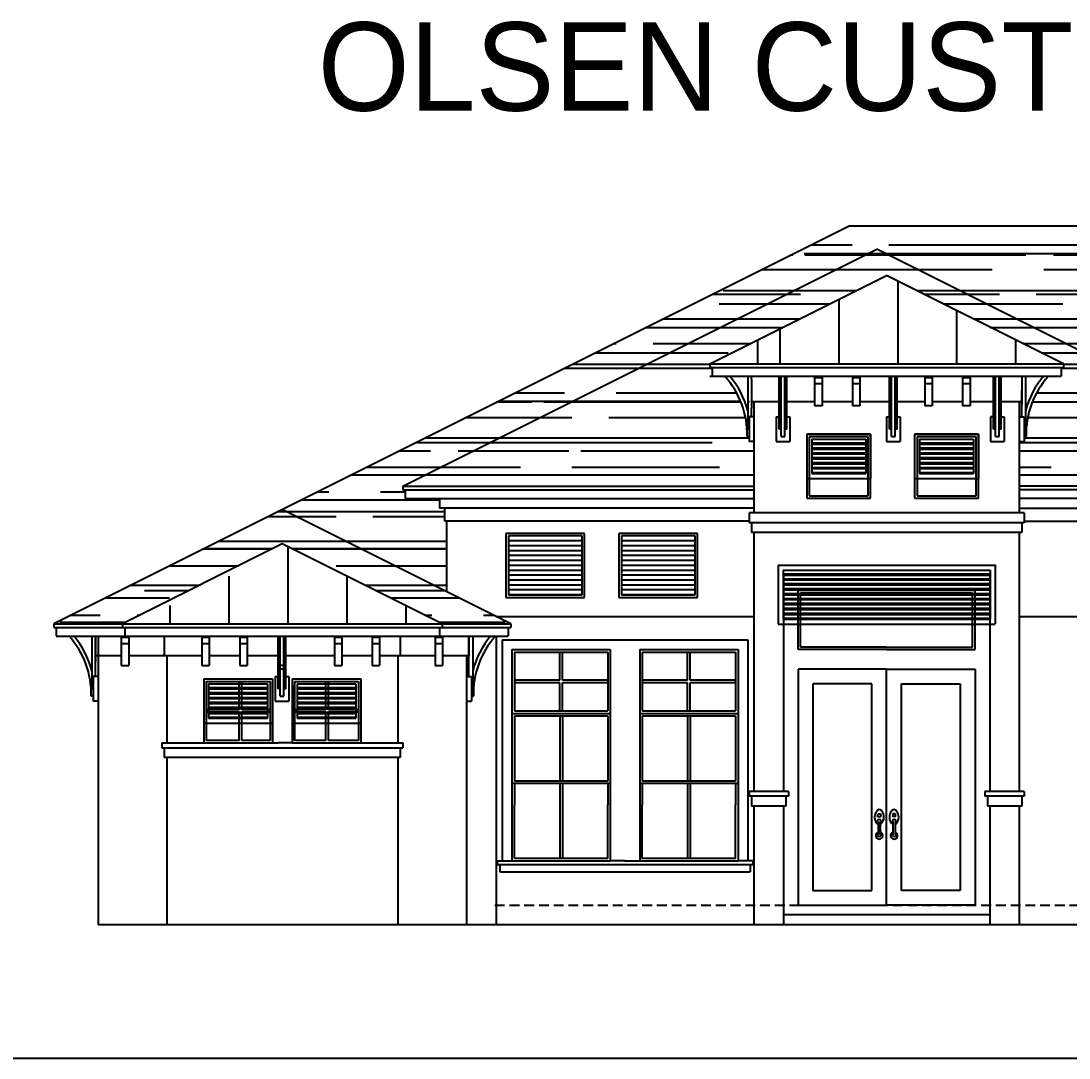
# Model space of a CAD drawing. Header units: inches. Extents: x -25328 to 8149, y -5530 to 4336.
# Drawn here: x -10844.7 to -10418, y -20.5 to 401.6 of the extents above; entities that cross this region are included whole.
import ezdxf

# ---------------------------------------------------------------- set-up
doc = ezdxf.new("R2010")
doc.units = ezdxf.units.IN
doc.header["$LTSCALE"] = 16
doc.header["$MEASUREMENT"] = 0
doc.linetypes.add('ALPINE_SOLID', pattern=[0])
doc.linetypes.add('HIDDEN', pattern=[0.375, 0.25, -0.125])
for name, color, linetype in [('CONC.', 3, 'CONTINUOUS'), ('DIM', 5, 'CONTINUOUS'), ('DIMS', 5, 'CONTINUOUS'), ('HATCH', 8, 'CONTINUOUS'), ('Layer_Notes', 7, 'ALPINE_SOLID'), ('ROOF', 1, 'CONTINUOUS'), ('TEXT', 11, 'CONTINUOUS'), ('TEXT ROOM', 3, 'CONTINUOUS'), ('WALLS EXT', 6, 'CONTINUOUS'), ('WINDOWS', 1, 'CONTINUOUS')]:
    doc.layers.add(name, color=color, linetype=linetype)
doc.styles.add('BROCURE TITLE', font='MTCORSVA.TTF', dxfattribs={"height": 4})

msp = doc.modelspace()

# ---------------------------------------------------------------- hatches: boundary and pattern name
at = {"layer": 'HATCH'}
h = msp.add_hatch(dxfattribs=at)
h.set_pattern_fill('AR-RROOF', color=8, scale=15, style=0)
h.set_pattern_definition([(0, (-6232.89, -878.122), (33, 15), [225, -30, 75, -15]), (0, (-6212.94, -870.622), (-15, 19.95), [45, -4.95, 90, -11.25]), (0, (-6225.391, -865.372), (78, 10.05), [120, -21, 60, -15])])
h.paths.add_polyline_path([(-10738.28423153, 202.78486914), (-10828.53423153, 157.65986914), (-10828.53423153, 156.28486914), (-10803.31285402, 156.28486914), (-10738.28423153, 188.79918038), (-10673.25560905, 156.28486914), (-10669.78423153, 156.28486914), (-10648.03423153, 156.26013269), (-10648.03423153, 157.65986914)])
h.paths.add_polyline_path([(-10672.28423153, 203.25700509), (-10674.28423153, 203.25700509), (-10674.28423153, 207.25700509), (-10688.28423153, 207.25700509), (-10688.28423153, 210.75700509), (-10689.28423153, 210.75700509), (-10689.28423153, 212.25700509), (-10496.28423153, 308.75700509), (-10303.28423153, 212.25700509), (-10303.28423153, 210.75700509), (-10304.28423153, 210.75700509), (-10304.28423153, 207.25700509), (-10318.28423153, 207.25700509), (-10318.28423153, 203.25700509), (-10320.28423153, 203.25700509), (-10320.28423153, 198.02144844), (-10321.28423153, 198.02144844), (-10321.28423153, 169.28486914), (-10178.28423153, 240.78486914), (-10333.28423153, 318.28486914), (-10507.28423153, 318.28486914), (-10738.28423153, 202.78486914), (-10671.28423153, 169.28486914), (-10671.28423153, 198.02144844), (-10672.28423153, 198.02144844)])
h.paths.add_polyline_path([(-10558.10647578, 257.00700509), (-10563.28423153, 257.00700509), (-10563.28423153, 260.50700509), (-10564.28423153, 260.50700509), (-10564.28423153, 262.00700509), (-10492.28423153, 298.00700509), (-10420.28423153, 262.00700509), (-10420.28423153, 260.50700509), (-10421.28423153, 260.50700509), (-10421.28423153, 257.00700509), (-10426.46198729, 257.00700509, 0.1928199289), (-10435.4952017, 232.50700509), (-10436.28423153, 232.50700509), (-10436.28423153, 230.50700509), (-10438.28423153, 230.50700509), (-10438.28423153, 212.25700509), (-10303.28423153, 212.25700509), (-10496.28423153, 308.75700509), (-10689.28423153, 212.25700509), (-10546.28423153, 212.25700509), (-10546.28423153, 230.50700509), (-10548.28423153, 230.50700509), (-10548.28423153, 232.50700509), (-10549.07326137, 232.50700509, 0.1928199289)], flags=17)
h.paths.add_polyline_path([(-10145.28423153, 245.28486914), (-10157.28423153, 251.28486914), (-10347.28423153, 156.28486914), (-10323.28423153, 156.28486914)])
h.paths.add_polyline_path([(-10145.28423153, 211.97635934), (-10057.84552303, 168.25700509), (-10057.84552303, 166.75700509), (-10058.84552303, 166.75700509), (-10058.84552303, 163.25700509), (-10064.02327879, 163.25700509, 0.0608947721), (-10068.92288641, 156.28486914), (-9967.28423153, 156.28486914), (-10145.28423153, 245.28486914), (-10323.28423153, 156.28486914), (-10221.65188045, 156.28486914, 0.0609127368), (-10226.55582682, 163.25700509), (-10231.72294003, 163.25700509), (-10231.72294003, 166.75700509), (-10232.72294003, 166.75700509), (-10232.72294003, 168.25700509)])

# ---------------------------------------------------------------- linework, layer by layer
at = {"layer": 'CONC.'}
for p, q in [((-10450.28423153, 37.75700509), (-10534.28423153, 37.75700509)), ((-10299.9276697, 33.75700509), (-10813.28423153, 33.75700509)), ((-9985.28423153, 33.75700509), (-10794.28423153, 33.75700509))]:
    msp.add_line(p, q, dxfattribs=at)
at = {"layer": 'DIM'}
for p, q in [((-10564.28423153, 262.00700509), (-10564.28423153, 260.50700509)), ((-10689.28423153, 212.25700509), (-10689.28423153, 210.75700509))]:
    msp.add_line(p, q, dxfattribs=at)
at = {"layer": 'DIMS'}
for p, q in [((-10548.05651208, 246.55883128), (-10548.78423153, 246.55883128)), ((-10538.84673153, 246.55883128), (-10547.28423153, 246.55883128)), ((-10535.98550078, 246.55883128), (-10545.05651208, 246.55883128)), ((-10521.59037875, 246.55883128), (-10532.86050078, 246.55883128)), ((-10506.19528132, 246.55883128), (-10518.59037875, 246.55883128)), ((-10491.12887219, 246.55883128), (-10503.19528132, 246.55883128)), ((-10476.73375016, 246.55883128), (-10488.00387219, 246.55883128)), ((-10461.33865273, 246.55883128), (-10473.73375016, 246.55883128)), ((-10448.84673153, 246.55883128), (-10458.33865273, 246.55883128)), ((-10437.28423153, 246.55883128), (-10445.72173153, 246.55883128)), ((-10803.80322241, 143.27144844), (-10814.28423153, 143.27144844)), ((-10786.31285402, 143.27144844), (-10800.80322241, 143.27144844)), ((-10770.99396042, 143.27144844), (-10786.50198143, 143.27144844)), ((-10755.598863, 143.27144844), (-10767.99396042, 143.27144844)), ((-10739.91952178, 143.27144844), (-10752.598863, 143.27144844)), ((-10717.08025426, 143.27144844), (-10736.79452178, 143.27144844)), ((-10701.68515683, 143.27144844), (-10714.08025426, 143.27144844)), ((-10690.25560905, 143.27144844), (-10698.68515683, 143.27144844)), ((-10685.50923667, 143.27144844), (-10690.25560905, 143.27144844)), ((-10676.10627433, 143.27144844), (-10685.50923667, 143.27144844)), ((-10662.28423153, 143.27144844), (-10673.10627433, 143.27144844))]:
    msp.add_line(p, q, dxfattribs=at)
at = {"layer": 'HATCH'}
for p, q in [((-10523.78423153, 232.39409473), (-10523.78423153, 208.39409473)), ((-10499.78423153, 208.39409473), (-10499.78423153, 232.39409473)), ((-10479.89628767, 232.39409473), (-10479.89628767, 208.39409473)), ((-10455.89628767, 208.39409473), (-10455.89628767, 232.39409473)), ((-10523.78423153, 208.39409473), (-10499.78423153, 208.39409473)), ((-10479.89628767, 208.39409473), (-10455.89628767, 208.39409473))]:
    msp.add_line(p, q, dxfattribs=at)
at = {"layer": 'HATCH', "color": 8, "linetype": 'HIDDEN'}
msp.add_line((-10651.78423153, 41.75700509), (-10329.28423153, 41.75700509), dxfattribs=at)
at = {"layer": 'Layer_Notes', "color": 8}
for p, q in [((-10487.78423153, 295.75700509), (-10487.78423153, 262.00700509)), ((-10511.78423153, 288.25700509), (-10511.78423153, 262.00700509)), ((-10463.78423153, 283.75700509), (-10463.78423153, 262.00700509)), ((-10535.78423153, 276.25700509), (-10535.78423153, 262.00700509)), ((-10544.78423153, 271.75700509), (-10544.78423153, 262.00700509)), ((-10439.78423153, 271.75700509), (-10439.78423153, 262.00700509)), ((-10736.00560905, 187.65986914), (-10736.00560905, 156.28486914)), ((-10760.00560905, 175.65986914), (-10760.00560905, 156.28486914)), ((-10712.00560905, 175.65986914), (-10712.00560905, 156.28486914)), ((-10784.00560905, 163.65986914), (-10784.00560905, 156.28486914)), ((-10688.00560905, 163.65986914), (-10688.00560905, 156.28486914)), ((-10828.53423153, 157.65986914), (-10828.53423153, 156.28486914)), ((-10648.03423153, 157.65986914), (-10648.03423153, 156.28486914))]:
    msp.add_line(p, q, dxfattribs=at)
at = {"layer": 'ROOF', "color": 6}
for p, q in [((-10507.28423153, 318.28486914), (-10831.28423153, 156.28486914)), ((-10507.28423153, 318.28486914), (-10333.28423153, 318.28486914)), ((-10689.28423153, 212.25700509), (-10496.28423153, 308.75700509)), ((-10303.28423153, 212.25700509), (-10496.28423153, 308.75700509)), ((-10564.28423153, 262.00700509), (-10492.28423153, 298.00700509)), ((-10420.28423153, 262.00700509), (-10492.28423153, 298.00700509)), ((-10564.28423153, 262.00700509), (-10420.28423153, 262.00700509)), ((-10563.28423153, 260.50700509), (-10563.28423153, 257.00700509)), ((-10421.28423153, 260.50700509), (-10421.28423153, 257.00700509)), ((-10564.28423153, 257.00700509), (-10421.28423153, 257.00700509)), ((-10546.28423153, 246.55883128), (-10546.28423153, 201.39409473)), ((-10438.28423153, 246.55883128), (-10438.28423153, 201.39409473)), ((-10689.28423153, 212.25700509), (-10546.28423153, 212.25700509)), ((-10688.28423153, 210.75700509), (-10688.28423153, 207.25700509)), ((-10303.28423153, 212.25700509), (-10438.28423153, 212.25700509)), ((-10688.28423153, 207.25700509), (-10546.28423153, 207.25700509)), ((-10304.28423153, 207.25700509), (-10438.28423153, 207.25700509)), ((-10645.28423153, 156.28486914), (-10738.28423153, 202.78486914)), ((-10671.28423153, 169.28486914), (-10671.28423153, 198.02144844)), ((-10546.28423153, 193.39409473), (-10546.28423153, 178.75700509)), ((-10438.28423153, 193.39409473), (-10438.28423153, 88.02907565)), ((-10738.28423153, 188.79918038), (-10803.31285402, 156.28486914)), ((-10673.25560905, 156.28486914), (-10738.28423153, 188.79918038)), ((-10546.28423153, 178.75700509), (-10546.28423153, 88.02907565)), ((-10534.28423153, 176.18870716), (-10534.28423153, 88.02907565)), ((-10534.28423153, 176.18870716), (-10450.28423153, 176.18870716)), ((-10450.28423153, 176.18870716), (-10450.28423153, 88.02907565)), ((-10651.28423153, 159.28486914), (-10546.28423153, 159.28486914)), ((-10438.28423153, 159.28486914), (-10341.28423153, 159.28486914)), ((-10831.28423153, 156.28486914), (-10669.78423153, 156.28486914)), ((-10831.28423153, 156.25700509), (-10645.28423153, 156.25700509)), ((-10830.28423153, 154.78486914), (-10830.28423153, 151.28486914)), ((-10802.31285402, 154.78486914), (-10802.31285402, 151.28486914)), ((-10674.25560905, 154.78486914), (-10674.25560905, 151.28486914)), ((-10646.28423153, 154.78486914), (-10646.28423153, 151.28486914)), ((-10830.28423153, 151.25700509), (-10646.28423153, 151.25700509)), ((-10813.28423153, 151.25700509), (-10813.28423153, 33.75700509)), ((-10786.31285402, 151.28486914), (-10786.31285402, 143.27144844)), ((-10690.25560905, 151.28486914), (-10690.25560905, 143.27144844)), ((-10662.28423153, 151.28486914), (-10662.28423153, 143.27144844)), ((-10651.28423153, 151.25700509), (-10651.28423153, 33.75700509)), ((-10648.78423153, 149.75700509), (-10548.78423153, 149.75700509)), ((-10648.78423153, 149.75700509), (-10648.78423153, 59.75700509)), ((-10548.78423153, 149.75700509), (-10548.78423153, 59.75700509)), ((-10644.78423153, 145.75700509), (-10604.78423153, 145.75700509)), ((-10644.78423153, 145.75700509), (-10644.78423153, 119.75700509)), ((-10604.78423153, 145.75700509), (-10604.78423153, 119.75700509)), ((-10592.78423153, 145.75700509), (-10552.78423153, 145.75700509)), ((-10592.78423153, 145.75700509), (-10592.78423153, 119.75700509)), ((-10552.78423153, 145.75700509), (-10552.78423153, 119.75700509)), ((-10785.31285402, 143.27144844), (-10785.31285402, 107.78486914)), ((-10691.25560905, 143.27144844), (-10691.25560905, 107.78486914)), ((-10663.28423153, 143.27144844), (-10663.28423153, 33.75700509)), ((-10770.28423153, 133.78486914), (-10742.28423153, 133.78486914)), ((-10770.28423153, 133.78486914), (-10770.28423153, 107.78486914)), ((-10742.28423153, 133.78486914), (-10742.28423153, 107.78486914)), ((-10734.28423153, 133.78486914), (-10706.28423153, 133.78486914)), ((-10734.28423153, 133.78486914), (-10734.28423153, 107.78486914)), ((-10706.28423153, 133.78486914), (-10706.28423153, 107.78486914)), ((-10644.78423153, 119.75700509), (-10604.78423153, 119.75700509)), ((-10644.78423153, 119.75700509), (-10604.78423153, 119.75700509)), ((-10644.78423153, 119.75700509), (-10604.78423153, 119.75700509)), ((-10644.78423153, 119.75700509), (-10644.78423153, 82.50700509)), ((-10604.78423153, 119.75700509), (-10604.78423153, 82.50700509)), ((-10592.78423153, 119.75700509), (-10552.78423153, 119.75700509)), ((-10592.78423153, 119.75700509), (-10552.78423153, 119.75700509)), ((-10592.78423153, 119.75700509), (-10552.78423153, 119.75700509)), ((-10592.78423153, 119.75700509), (-10592.78423153, 82.50700509)), ((-10552.78423153, 119.75700509), (-10552.78423153, 82.50700509)), ((-10785.31285402, 113.75700509), (-10785.31285402, 107.78486914)), ((-10691.25560905, 113.75700509), (-10691.25560905, 107.78486914)), ((-10787.31285402, 107.78486914), (-10769.00560905, 107.78486914)), ((-10787.31285402, 107.78486914), (-10787.31285402, 105.78486914)), ((-10770.28423153, 107.78486914), (-10742.28423153, 107.78486914)), ((-10769.00560905, 107.78486914), (-10740.00560905, 107.78486914)), ((-10734.28423153, 107.78486914), (-10740.00560905, 107.78486914)), ((-10734.28423153, 107.78486914), (-10706.28423153, 107.78486914)), ((-10734.28423153, 107.78486914), (-10689.25560905, 107.78486914)), ((-10689.25560905, 107.78486914), (-10689.25560905, 105.78486914)), ((-10787.31285402, 105.78486914), (-10689.25560905, 105.78486914)), ((-10786.31285402, 105.78486914), (-10786.31285402, 101.78486914)), ((-10690.25560905, 105.78486914), (-10690.25560905, 101.78486914)), ((-10690.25560905, 101.78486914), (-10786.31285402, 101.78486914)), ((-10785.31285402, 101.78486914), (-10785.31285402, 33.75700509)), ((-10691.25560905, 101.78486914), (-10691.25560905, 33.75700509)), ((-10644.78423153, 82.50700509), (-10644.78423153, 59.75700509)), ((-10604.78423153, 82.50700509), (-10604.78423153, 60.75700509)), ((-10592.78423153, 82.50700509), (-10592.78423153, 59.75700509)), ((-10552.78423153, 82.50700509), (-10552.78423153, 60.75700509)), ((-10546.28423153, 82.02907565), (-10546.28423153, 33.75700509)), ((-10534.28423153, 82.02907565), (-10534.28423153, 33.75700509)), ((-10450.28423153, 82.02907565), (-10450.28423153, 33.75700509)), ((-10438.28423153, 82.02907565), (-10438.28423153, 33.75700509)), ((-10650.78423153, 59.75700509), (-10650.78423153, 58.25700509)), ((-10650.78423153, 59.75700509), (-10648.78423153, 59.75700509)), ((-10650.78423153, 59.75700509), (-10650.78423153, 58.25700509)), ((-10648.78423153, 59.75700509), (-10605.78423153, 59.75700509)), ((-10605.78423153, 59.75700509), (-10604.78423153, 59.75700509)), ((-10604.78423153, 60.75700509), (-10604.78423153, 59.75700509)), ((-10598.78423153, 59.75700509), (-10604.78423153, 59.75700509)), ((-10598.78423153, 59.75700509), (-10553.78423153, 59.75700509)), ((-10553.78423153, 59.75700509), (-10552.78423153, 59.75700509)), ((-10552.78423153, 60.75700509), (-10552.78423153, 59.75700509)), ((-10546.78423153, 59.75700509), (-10552.78423153, 59.75700509)), ((-10546.78423153, 59.75700509), (-10546.78423153, 58.25700509)), ((-10546.78423153, 59.75700509), (-10546.78423153, 58.25700509)), ((-10650.78423153, 58.25700509), (-10598.78423153, 58.25700509)), ((-10649.78423153, 58.25700509), (-10649.78423153, 55.25700509)), ((-10649.78423153, 58.25700509), (-10649.78423153, 55.25700509)), ((-10598.78423153, 58.25700509), (-10546.78423153, 58.25700509)), ((-10547.78423153, 58.25700509), (-10547.78423153, 55.25700509)), ((-10547.78423153, 58.25700509), (-10547.78423153, 55.25700509)), ((-10649.78423153, 55.25700509), (-10599.78423153, 55.25700509)), ((-10599.78423153, 55.25700509), (-10547.78423153, 55.25700509))]:
    msp.add_line(p, q, dxfattribs=at)
at = {"layer": 'TEXT', "color": 6}
msp.add_line((-11345.7076606, -20.50380518), (-9544.72491662, -20.50366356), dxfattribs=at)
at = {"layer": 'WALLS EXT', "color": 8}
for p, q in [((-10564.28423153, 262.00700509), (-10564.28423153, 260.50700509)), ((-10564.28423153, 260.50700509), (-10420.28423153, 260.50700509)), ((-10420.28423153, 262.00700509), (-10420.28423153, 260.50700509)), ((-10689.28423153, 212.25700509), (-10689.28423153, 210.75700509)), ((-10689.28423153, 210.75700509), (-10546.28423153, 210.75700509)), ((-10303.28423153, 210.75700509), (-10438.28423153, 210.75700509)), ((-10831.28423153, 156.28486914), (-10831.28423153, 154.78486914)), ((-10831.28423153, 154.78486914), (-10669.78423153, 154.78486914)), ((-10831.28423153, 154.75700509), (-10645.28423153, 154.75700509)), ((-10803.31285402, 156.28486914), (-10803.31285402, 154.78486914)), ((-10673.25560905, 156.28486914), (-10673.25560905, 154.78486914)), ((-10645.28423153, 156.28486914), (-10645.28423153, 154.78486914))]:
    msp.add_line(p, q, dxfattribs=at)
at = {"layer": 'WINDOWS'}
for p, q in [((-10548.78423153, 257.00700509), (-10548.78423153, 245.50700509)), ((-10547.28423153, 255.79438793), (-10547.28423153, 257.00700509)), ((-10535.98550078, 235.50700509), (-10535.98550078, 257.00700509)), ((-10535.17300078, 232.50700509), (-10535.17300078, 257.00700509)), ((-10533.67300078, 232.50700509), (-10533.67300078, 257.00700509)), ((-10532.86050078, 235.50700509), (-10532.86050078, 257.00700509)), ((-10521.59037875, 257.00700509), (-10521.59037875, 245.00700509)), ((-10521.59037875, 256.50700509), (-10518.59037875, 256.50700509)), ((-10518.59037875, 257.00700509), (-10518.59037875, 245.00700509)), ((-10506.19528132, 257.00700509), (-10506.19528132, 245.00700509)), ((-10506.19528132, 256.50700509), (-10503.19528132, 256.50700509)), ((-10503.19528132, 257.00700509), (-10503.19528132, 245.00700509)), ((-10491.12887219, 235.50700509), (-10491.12887219, 257.00700509)), ((-10490.31637219, 232.50700509), (-10490.31637219, 257.00700509)), ((-10488.81637219, 232.50700509), (-10488.81637219, 257.00700509)), ((-10488.00387219, 235.50700509), (-10488.00387219, 257.00700509)), ((-10476.73375016, 257.00700509), (-10476.73375016, 245.00700509)), ((-10476.73375016, 256.50700509), (-10473.73375016, 256.50700509)), ((-10473.73375016, 257.00700509), (-10473.73375016, 245.00700509)), ((-10461.33865273, 257.00700509), (-10461.33865273, 245.00700509)), ((-10461.33865273, 256.50700509), (-10458.33865273, 256.50700509)), ((-10458.33865273, 257.00700509), (-10458.33865273, 245.00700509)), ((-10448.84673153, 235.50700509), (-10448.84673153, 257.00700509)), ((-10448.03423153, 232.50700509), (-10448.03423153, 257.00700509)), ((-10446.53423153, 232.50700509), (-10446.53423153, 257.00700509)), ((-10445.72173153, 235.50700509), (-10445.72173153, 257.00700509)), ((-10437.28423153, 257.00700509), (-10437.28423153, 245.50700509)), ((-10437.28423153, 257.00700509), (-10437.28423153, 246.55883128)), ((-10435.78423153, 257.00700509), (-10435.78423153, 245.31602209)), ((-10547.28423153, 255.79438793), (-10547.28423153, 245.50700509)), ((-10521.59037875, 254.00700509), (-10518.59037875, 254.00700509)), ((-10506.19528132, 254.00700509), (-10503.19528132, 254.00700509)), ((-10476.73375016, 254.00700509), (-10473.73375016, 254.00700509)), ((-10461.33865273, 254.00700509), (-10458.33865273, 254.00700509)), ((-10437.28423153, 240.50700509), (-10437.28423153, 251.00700509)), ((-10435.78423153, 251.1979881), (-10435.78423153, 235.50700509)), ((-10548.78423153, 245.50700509), (-10548.78423153, 244.1979881)), ((-10548.78423153, 244.1979881), (-10548.78423153, 235.50700509)), ((-10547.28423153, 245.50700509), (-10547.28423153, 244.00700509)), ((-10547.28423153, 240.50700509), (-10547.28423153, 244.00700509)), ((-10521.59037875, 245.05883128), (-10518.59037875, 245.05883128)), ((-10506.19528132, 245.05883128), (-10503.19528132, 245.05883128)), ((-10476.73375016, 245.05883128), (-10473.73375016, 245.05883128)), ((-10461.33865273, 245.05883128), (-10458.33865273, 245.05883128)), ((-10548.28423153, 240.50700509), (-10548.28423153, 230.50700509)), ((-10546.28423153, 240.50700509), (-10548.28423153, 240.50700509)), ((-10537.20425078, 240.50700509), (-10535.98550078, 240.50700509)), ((-10537.20425078, 240.50700509), (-10537.20425078, 230.50700509)), ((-10532.86050078, 240.50700509), (-10531.64175078, 240.50700509)), ((-10531.64175078, 240.50700509), (-10531.64175078, 230.50700509)), ((-10492.34762219, 240.50700509), (-10491.12887219, 240.50700509)), ((-10492.34762219, 240.50700509), (-10492.34762219, 230.50700509)), ((-10488.00387219, 240.50700509), (-10486.78512219, 240.50700509)), ((-10486.78512219, 240.50700509), (-10486.78512219, 230.50700509)), ((-10450.06548153, 240.50700509), (-10450.06548153, 230.50700509)), ((-10448.84673153, 240.50700509), (-10450.06548153, 240.50700509)), ((-10445.72173153, 240.50700509), (-10444.50298153, 240.50700509)), ((-10444.50298153, 240.50700509), (-10444.50298153, 230.50700509)), ((-10438.28423153, 240.50700509), (-10436.28423153, 240.50700509)), ((-10436.28423153, 240.50700509), (-10436.28423153, 230.50700509)), ((-10548.28423153, 235.50700509), (-10548.78423153, 235.50700509)), ((-10535.17300078, 235.50700509), (-10535.98550078, 235.50700509)), ((-10532.86050078, 235.50700509), (-10533.67300078, 235.50700509)), ((-10490.31637219, 235.50700509), (-10491.12887219, 235.50700509)), ((-10488.00387219, 235.50700509), (-10488.81637219, 235.50700509)), ((-10448.03423153, 235.50700509), (-10448.84673153, 235.50700509)), ((-10445.72173153, 235.50700509), (-10446.53423153, 235.50700509)), ((-10436.28423153, 235.50700509), (-10435.78423153, 235.50700509)), ((-10548.28423153, 232.50700509), (-10549.07326137, 232.50700509)), ((-10546.28423153, 230.50700509), (-10548.28423153, 230.50700509)), ((-10537.20425078, 230.50700509), (-10531.64175078, 230.50700509)), ((-10535.17300078, 232.50700509), (-10533.67300078, 232.50700509)), ((-10524.78423153, 233.39409473), (-10524.78423153, 207.39409473)), ((-10498.78423153, 233.39409473), (-10524.78423153, 233.39409473)), ((-10524.78423153, 233.39409473), (-10524.78423153, 215.39409473)), ((-10524.78423153, 233.39409473), (-10498.78423153, 233.39409473)), ((-10499.78423153, 232.39409473), (-10523.78423153, 232.39409473)), ((-10523.78423153, 232.39409473), (-10523.78423153, 208.39409473)), ((-10499.78423153, 232.39409473), (-10523.78423153, 232.39409473)), ((-10522.78423153, 231.39409473), (-10522.78423153, 217.39409473)), ((-10522.78423153, 231.39409473), (-10500.78423153, 231.39409473)), ((-10500.78423153, 231.39409473), (-10500.78423153, 217.39409473)), ((-10499.78423153, 208.39409473), (-10499.78423153, 232.39409473)), ((-10498.78423153, 207.39409473), (-10498.78423153, 233.39409473)), ((-10498.78423153, 233.39409473), (-10498.78423153, 215.39409473)), ((-10492.34762219, 230.50700509), (-10486.78512219, 230.50700509)), ((-10490.31637219, 232.50700509), (-10488.81637219, 232.50700509)), ((-10480.89628767, 233.39409473), (-10480.89628767, 207.39409473)), ((-10454.89628767, 233.39409473), (-10480.89628767, 233.39409473)), ((-10480.89628767, 233.39409473), (-10480.89628767, 215.39409473)), ((-10480.89628767, 233.39409473), (-10454.89628767, 233.39409473)), ((-10455.89628767, 232.39409473), (-10479.89628767, 232.39409473)), ((-10479.89628767, 232.39409473), (-10479.89628767, 208.39409473)), ((-10455.89628767, 232.39409473), (-10479.89628767, 232.39409473)), ((-10478.89628767, 231.39409473), (-10478.89628767, 217.39409473)), ((-10478.89628767, 231.39409473), (-10456.89628767, 231.39409473)), ((-10456.89628767, 231.39409473), (-10456.89628767, 217.39409473)), ((-10455.89628767, 208.39409473), (-10455.89628767, 232.39409473)), ((-10454.89628767, 207.39409473), (-10454.89628767, 233.39409473)), ((-10454.89628767, 233.39409473), (-10454.89628767, 215.39409473)), ((-10450.06548153, 230.50700509), (-10444.50298153, 230.50700509)), ((-10448.03423153, 232.50700509), (-10446.53423153, 232.50700509)), ((-10438.28423153, 230.50700509), (-10436.28423153, 230.50700509)), ((-10436.28423153, 232.50700509), (-10435.4952017, 232.50700509)), ((-10522.78423153, 229.89409473), (-10500.78423153, 229.89409473)), ((-10522.78423153, 229.39409473), (-10500.78423153, 229.39409473)), ((-10522.78423153, 227.89409473), (-10500.78423153, 227.89409473)), ((-10522.78423153, 227.39409473), (-10500.78423153, 227.39409473)), ((-10478.89628767, 229.89409473), (-10456.89628767, 229.89409473)), ((-10478.89628767, 229.39409473), (-10456.89628767, 229.39409473)), ((-10478.89628767, 227.89409473), (-10456.89628767, 227.89409473)), ((-10478.89628767, 227.39409473), (-10456.89628767, 227.39409473)), ((-10522.78423153, 225.89409473), (-10500.78423153, 225.89409473)), ((-10522.78423153, 225.39409473), (-10500.78423153, 225.39409473)), ((-10522.78423153, 223.89409473), (-10500.78423153, 223.89409473)), ((-10522.78423153, 223.39409473), (-10500.78423153, 223.39409473)), ((-10522.78423153, 221.89409473), (-10500.78423153, 221.89409473)), ((-10478.89628767, 225.89409473), (-10456.89628767, 225.89409473)), ((-10478.89628767, 225.39409473), (-10456.89628767, 225.39409473)), ((-10478.89628767, 223.89409473), (-10456.89628767, 223.89409473)), ((-10478.89628767, 223.39409473), (-10456.89628767, 223.39409473)), ((-10478.89628767, 221.89409473), (-10456.89628767, 221.89409473)), ((-10522.78423153, 221.39409473), (-10500.78423153, 221.39409473)), ((-10522.78423153, 219.89409473), (-10500.78423153, 219.89409473)), ((-10522.78423153, 219.39409473), (-10500.78423153, 219.39409473)), ((-10522.78423153, 217.89409473), (-10500.78423153, 217.89409473)), ((-10478.89628767, 221.39409473), (-10456.89628767, 221.39409473)), ((-10478.89628767, 219.89409473), (-10456.89628767, 219.89409473)), ((-10478.89628767, 219.39409473), (-10456.89628767, 219.39409473)), ((-10478.89628767, 217.89409473), (-10456.89628767, 217.89409473)), ((-10524.78423153, 215.39409473), (-10498.78423153, 215.39409473)), ((-10522.78423153, 217.39409473), (-10500.78423153, 217.39409473)), ((-10522.78423153, 217.39409473), (-10500.78423153, 217.39409473)), ((-10480.89628767, 215.39409473), (-10454.89628767, 215.39409473)), ((-10478.89628767, 217.39409473), (-10456.89628767, 217.39409473)), ((-10478.89628767, 217.39409473), (-10456.89628767, 217.39409473)), ((-10674.28423153, 207.25700509), (-10674.28423153, 203.25700509)), ((-10524.78423153, 207.39409473), (-10498.78423153, 207.39409473)), ((-10523.78423153, 208.39409473), (-10499.78423153, 208.39409473)), ((-10480.89628767, 207.39409473), (-10454.89628767, 207.39409473)), ((-10479.89628767, 208.39409473), (-10455.89628767, 208.39409473)), ((-10546.28423153, 203.25700509), (-10674.28423153, 203.25700509)), ((-10672.28423153, 203.25700509), (-10672.28423153, 198.02144844)), ((-10548.28423153, 201.39409473), (-10548.28423153, 197.39409473)), ((-10436.28423153, 201.39409473), (-10548.28423153, 201.39409473)), ((-10438.28423153, 203.25700509), (-10318.28423153, 203.25700509)), ((-10436.28423153, 201.39409473), (-10436.28423153, 197.39409473)), ((-10548.28423153, 198.02144844), (-10672.28423153, 198.02144844)), ((-10436.28423153, 197.39409473), (-10548.28423153, 197.39409473)), ((-10547.28423153, 197.39409473), (-10547.28423153, 193.39409473)), ((-10437.28423153, 197.39409473), (-10437.28423153, 193.39409473)), ((-10436.28423153, 198.02144844), (-10320.28423153, 198.02144844)), ((-10647.23587518, 193.0093622), (-10647.23587518, 167.0093622)), ((-10615.23587518, 193.0093622), (-10647.23587518, 193.0093622)), ((-10646.23587518, 192.0093622), (-10646.23587518, 168.0093622)), ((-10616.23587518, 192.0093622), (-10646.23587518, 192.0093622)), ((-10616.23587518, 168.0093622), (-10616.23587518, 192.0093622)), ((-10615.23587518, 167.0093622), (-10615.23587518, 193.0093622)), ((-10601.23587518, 193.0093622), (-10601.23587518, 167.0093622)), ((-10569.23587518, 193.0093622), (-10601.23587518, 193.0093622)), ((-10600.23587518, 192.0093622), (-10600.23587518, 168.0093622)), ((-10570.23587518, 192.0093622), (-10600.23587518, 192.0093622)), ((-10570.23587518, 168.0093622), (-10570.23587518, 192.0093622)), ((-10569.23587518, 167.0093622), (-10569.23587518, 193.0093622)), ((-10437.28423153, 193.39409473), (-10547.28423153, 193.39409473)), ((-10616.23587518, 190.0093622), (-10646.23587518, 190.0093622)), ((-10616.23587518, 188.0093622), (-10646.23587518, 188.0093622)), ((-10570.23587518, 190.0093622), (-10600.23587518, 190.0093622)), ((-10570.23587518, 188.0093622), (-10600.23587518, 188.0093622)), ((-10616.23587518, 186.0093622), (-10646.23587518, 186.0093622)), ((-10616.23587518, 184.0093622), (-10646.23587518, 184.0093622)), ((-10570.23587518, 186.0093622), (-10600.23587518, 186.0093622)), ((-10570.23587518, 184.0093622), (-10600.23587518, 184.0093622)), ((-10616.23587518, 182.0093622), (-10646.23587518, 182.0093622)), ((-10616.23587518, 180.0093622), (-10646.23587518, 180.0093622)), ((-10570.23587518, 182.0093622), (-10600.23587518, 182.0093622)), ((-10570.23587518, 180.0093622), (-10600.23587518, 180.0093622)), ((-10536.40125518, 180.09276043), (-10536.40125518, 156.09276043)), ((-10536.40125518, 180.09276043), (-10448.08962621, 180.09276043)), ((-10448.08962621, 180.18870716), (-10448.08962621, 156.18870716)), ((-10616.23587518, 178.0093622), (-10646.23587518, 178.0093622)), ((-10616.23587518, 176.0093622), (-10646.23587518, 176.0093622)), ((-10570.23587518, 178.0093622), (-10600.23587518, 178.0093622)), ((-10570.23587518, 176.0093622), (-10600.23587518, 176.0093622)), ((-10534.40125518, 178.09276043), (-10534.40125518, 158.09276043)), ((-10534.40125518, 178.09276043), (-10450.08962621, 178.09276043)), ((-10534.40125518, 176.59276043), (-10450.08962621, 176.59276043)), ((-10534.40125518, 176.09276043), (-10450.08962621, 176.09276043)), ((-10450.08962621, 178.09276043), (-10450.08962621, 158.09276043)), ((-10616.23587518, 174.0093622), (-10646.23587518, 174.0093622)), ((-10616.23587518, 172.0093622), (-10646.23587518, 172.0093622)), ((-10570.23587518, 174.0093622), (-10600.23587518, 174.0093622)), ((-10570.23587518, 172.0093622), (-10600.23587518, 172.0093622)), ((-10534.40125518, 174.59276043), (-10450.08962621, 174.59276043)), ((-10534.40125518, 174.09276043), (-10450.08962621, 174.09276043)), ((-10534.40125518, 172.59276043), (-10450.08962621, 172.59276043)), ((-10534.40125518, 172.09276043), (-10450.08962621, 172.09276043)), ((-10647.23587518, 167.0093622), (-10615.23587518, 167.0093622)), ((-10616.23587518, 170.0093622), (-10646.23587518, 170.0093622)), ((-10646.23587518, 168.0093622), (-10616.23587518, 168.0093622)), ((-10616.23587518, 168.0093622), (-10646.23587518, 168.0093622)), ((-10601.23587518, 167.0093622), (-10569.23587518, 167.0093622)), ((-10570.23587518, 170.0093622), (-10600.23587518, 170.0093622)), ((-10600.23587518, 168.0093622), (-10570.23587518, 168.0093622)), ((-10570.23587518, 168.0093622), (-10600.23587518, 168.0093622)), ((-10534.40125518, 170.59276043), (-10450.08962621, 170.59276043)), ((-10534.40125518, 170.09276043), (-10450.08962621, 170.09276043)), ((-10534.40125518, 168.59276043), (-10450.08962621, 168.59276043)), ((-10534.40125518, 168.09276043), (-10450.08962621, 168.09276043)), ((-10534.40125518, 166.59276043), (-10450.08962621, 166.59276043)), ((-10528.28423153, 145.75700509), (-10528.28423153, 169.75700509)), ((-10456.28423153, 169.75700509), (-10528.28423153, 169.75700509)), ((-10527.28423153, 146.75700509), (-10527.28423153, 168.75700509)), ((-10457.28423153, 168.75700509), (-10527.28423153, 168.75700509)), ((-10457.28423153, 146.75700509), (-10457.28423153, 168.75700509)), ((-10456.28423153, 145.75700509), (-10456.28423153, 169.75700509)), ((-10534.40125518, 166.09276043), (-10450.08962621, 166.09276043)), ((-10534.40125518, 164.59276043), (-10450.08962621, 164.59276043)), ((-10534.40125518, 164.09276043), (-10450.08962621, 164.09276043)), ((-10534.40125518, 162.59276043), (-10450.08962621, 162.59276043)), ((-10534.40125518, 162.09276043), (-10450.08962621, 162.09276043)), ((-10534.40125518, 160.59276043), (-10450.08962621, 160.59276043)), ((-10534.40125518, 160.09276043), (-10450.08962621, 160.09276043)), ((-10534.40125518, 158.59276043), (-10450.08962621, 158.59276043)), ((-10534.40125518, 158.09276043), (-10450.08962621, 158.09276043)), ((-10536.40125518, 156.09276043), (-10448.08962621, 156.09276043)), ((-10815.78423153, 151.28486914), (-10815.78423153, 139.09388613)), ((-10814.28423153, 134.78486914), (-10814.28423153, 151.28486914)), ((-10814.28423153, 151.25700509), (-10814.28423153, 140.96962226)), ((-10803.80322241, 151.28486914), (-10803.80322241, 139.28486914)), ((-10803.80322241, 150.78486914), (-10800.80322241, 150.78486914)), ((-10800.80322241, 151.28486914), (-10800.80322241, 139.28486914)), ((-10770.99396042, 151.28486914), (-10770.99396042, 139.28486914)), ((-10770.99396042, 150.78486914), (-10767.99396042, 150.78486914)), ((-10767.99396042, 151.28486914), (-10767.99396042, 139.28486914)), ((-10755.598863, 151.28486914), (-10755.598863, 139.28486914)), ((-10755.598863, 150.78486914), (-10752.598863, 150.78486914)), ((-10752.598863, 151.28486914), (-10752.598863, 139.28486914)), ((-10739.91952178, 129.78486914), (-10739.91952178, 151.28486914)), ((-10739.10702178, 126.78486914), (-10739.10702178, 151.28486914)), ((-10737.60702178, 126.78486914), (-10737.60702178, 151.28486914)), ((-10736.79452178, 129.78486914), (-10736.79452178, 151.28486914)), ((-10717.08025426, 151.28486914), (-10717.08025426, 139.28486914)), ((-10717.08025426, 150.78486914), (-10714.08025426, 150.78486914)), ((-10714.08025426, 151.28486914), (-10714.08025426, 139.28486914)), ((-10701.68515683, 151.28486914), (-10701.68515683, 139.28486914)), ((-10701.68515683, 150.78486914), (-10698.68515683, 150.78486914)), ((-10698.68515683, 151.28486914), (-10698.68515683, 139.28486914)), ((-10676.10627433, 151.28486914), (-10676.10627433, 139.33669532)), ((-10676.10627433, 150.78486914), (-10673.10627433, 150.78486914)), ((-10673.10627433, 151.28486914), (-10673.10627433, 139.33669532)), ((-10662.28423153, 134.78486914), (-10662.28423153, 151.28486914)), ((-10660.78423153, 151.28486914), (-10660.78423153, 139.09388613)), ((-10803.80322241, 148.28486914), (-10800.80322241, 148.28486914)), ((-10770.99396042, 148.28486914), (-10767.99396042, 148.28486914)), ((-10755.598863, 148.28486914), (-10752.598863, 148.28486914)), ((-10717.08025426, 148.28486914), (-10714.08025426, 148.28486914)), ((-10701.68515683, 148.28486914), (-10698.68515683, 148.28486914)), ((-10676.10627433, 148.28486914), (-10673.10627433, 148.28486914)), ((-10492.28423153, 145.75700509), (-10528.28423153, 145.75700509)), ((-10492.28423153, 146.75700509), (-10527.28423153, 146.75700509)), ((-10492.28423153, 146.75700509), (-10457.28423153, 146.75700509)), ((-10492.28423153, 145.75700509), (-10456.28423153, 145.75700509)), ((-10643.78423153, 144.75700509), (-10605.78423153, 144.75700509)), ((-10643.78423153, 144.75700509), (-10643.78423153, 120.75700509)), ((-10625.28423153, 133.25700509), (-10625.28423153, 144.75700509)), ((-10624.28423153, 133.25700509), (-10624.28423153, 144.75700509)), ((-10605.78423153, 144.75700509), (-10605.78423153, 120.75700509)), ((-10591.78423153, 144.75700509), (-10553.78423153, 144.75700509)), ((-10591.78423153, 144.75700509), (-10591.78423153, 120.75700509)), ((-10573.28423153, 133.25700509), (-10573.28423153, 144.75700509)), ((-10572.28423153, 133.25700509), (-10572.28423153, 144.75700509)), ((-10553.78423153, 144.75700509), (-10553.78423153, 120.75700509)), ((-10815.78423153, 139.09388613), (-10815.78423153, 137.97585214)), ((-10815.78423153, 137.97585214), (-10815.78423153, 129.78486914)), ((-10803.80322241, 139.33669532), (-10800.80322241, 139.33669532)), ((-10770.99396042, 139.33669532), (-10767.99396042, 139.33669532)), ((-10755.598863, 139.33669532), (-10752.598863, 139.33669532)), ((-10737.60702178, 139.28486914), (-10739.10702178, 139.28486914)), ((-10737.60702178, 137.78486914), (-10739.10702178, 137.78486914)), ((-10717.08025426, 139.33669532), (-10714.08025426, 139.33669532)), ((-10701.68515683, 139.33669532), (-10698.68515683, 139.33669532)), ((-10676.10627433, 139.33669532), (-10673.10627433, 139.33669532)), ((-10660.78423153, 139.09388613), (-10660.78423153, 137.97585214)), ((-10660.78423153, 137.97585214), (-10660.78423153, 129.78486914)), ((-10528.28423153, 137.75700509), (-10528.28423153, 41.75700509)), ((-10492.28423153, 137.75700509), (-10528.28423153, 137.75700509)), ((-10492.28423153, 41.75700509), (-10492.28423153, 137.75700509)), ((-10492.28423153, 41.75700509), (-10492.28423153, 137.75700509)), ((-10492.28423153, 137.75700509), (-10456.28423153, 137.75700509)), ((-10456.28423153, 137.75700509), (-10456.28423153, 41.75700509)), ((-10815.28423153, 134.78486914), (-10815.28423153, 124.78486914)), ((-10813.28423153, 134.78486914), (-10815.28423153, 134.78486914)), ((-10770.28423153, 133.78486914), (-10770.28423153, 115.78486914)), ((-10770.28423153, 133.78486914), (-10742.28423153, 133.78486914)), ((-10769.28423153, 132.78486914), (-10743.28423153, 132.78486914)), ((-10769.28423153, 132.78486914), (-10769.28423153, 108.78486914)), ((-10755.78423153, 121.28486914), (-10755.78423153, 132.78486914)), ((-10754.78423153, 121.28486914), (-10754.78423153, 132.78486914)), ((-10743.28423153, 132.78486914), (-10743.28423153, 108.78486914)), ((-10742.28423153, 133.78486914), (-10742.28423153, 115.78486914)), ((-10741.13827178, 134.78486914), (-10739.91952178, 134.78486914)), ((-10741.13827178, 134.78486914), (-10741.13827178, 124.78486914)), ((-10736.79452178, 134.78486914), (-10735.57577178, 134.78486914)), ((-10735.57577178, 134.78486914), (-10735.57577178, 124.78486914)), ((-10734.28423153, 133.78486914), (-10734.28423153, 115.78486914)), ((-10734.28423153, 133.78486914), (-10706.28423153, 133.78486914)), ((-10733.28423153, 132.78486914), (-10707.28423153, 132.78486914)), ((-10733.28423153, 132.78486914), (-10733.28423153, 108.78486914)), ((-10720.50560905, 121.28486914), (-10720.50560905, 132.78486914)), ((-10719.50560905, 121.28486914), (-10719.50560905, 132.78486914)), ((-10707.28423153, 132.78486914), (-10707.28423153, 108.78486914)), ((-10706.28423153, 133.78486914), (-10706.28423153, 115.78486914)), ((-10663.28423153, 134.78486914), (-10661.28423153, 134.78486914)), ((-10661.28423153, 134.78486914), (-10661.28423153, 124.78486914)), ((-10625.28423153, 133.25700509), (-10643.78423153, 133.25700509)), ((-10625.28423153, 132.25700509), (-10643.78423153, 132.25700509)), ((-10625.28423153, 120.75700509), (-10625.28423153, 132.25700509)), ((-10605.78423153, 133.25700509), (-10624.28423153, 133.25700509)), ((-10624.28423153, 120.75700509), (-10624.28423153, 132.25700509)), ((-10605.78423153, 132.25700509), (-10624.28423153, 132.25700509)), ((-10573.28423153, 133.25700509), (-10591.78423153, 133.25700509)), ((-10573.28423153, 132.25700509), (-10591.78423153, 132.25700509)), ((-10573.28423153, 120.75700509), (-10573.28423153, 132.25700509)), ((-10553.78423153, 133.25700509), (-10572.28423153, 133.25700509)), ((-10572.28423153, 120.75700509), (-10572.28423153, 132.25700509)), ((-10553.78423153, 132.25700509), (-10572.28423153, 132.25700509)), ((-10815.28423153, 129.78486914), (-10815.78423153, 129.78486914)), ((-10768.28423153, 131.78486914), (-10768.28423153, 117.78486914)), ((-10768.28423153, 131.78486914), (-10744.28423153, 131.78486914)), ((-10768.28423153, 130.28486914), (-10744.28423153, 130.28486914)), ((-10768.28423153, 129.78486914), (-10744.28423153, 129.78486914)), ((-10768.28423153, 128.28486914), (-10744.28423153, 128.28486914)), ((-10744.28423153, 131.78486914), (-10744.28423153, 117.78486914)), ((-10739.10702178, 129.78486914), (-10739.91952178, 129.78486914)), ((-10736.79452178, 129.78486914), (-10737.60702178, 129.78486914)), ((-10733.28423153, 108.78486914), (-10733.28423153, 131.21229762)), ((-10732.28423153, 131.78486914), (-10732.28423153, 117.78486914)), ((-10732.28423153, 131.78486914), (-10708.28423153, 131.78486914)), ((-10732.28423153, 130.28486914), (-10708.28423153, 130.28486914)), ((-10732.28423153, 129.78486914), (-10708.28423153, 129.78486914)), ((-10732.28423153, 128.28486914), (-10708.28423153, 128.28486914)), ((-10708.28423153, 131.78486914), (-10708.28423153, 117.78486914)), ((-10661.28423153, 129.78486914), (-10660.78423153, 129.78486914)), ((-10522.28423153, 131.75700509), (-10522.28423153, 47.75700509)), ((-10498.28423153, 131.75700509), (-10522.28423153, 131.75700509)), ((-10498.28423153, 47.75700509), (-10498.28423153, 131.75700509)), ((-10486.28423153, 47.75700509), (-10486.28423153, 131.75700509)), ((-10486.28423153, 131.75700509), (-10462.28423153, 131.75700509)), ((-10462.28423153, 131.75700509), (-10462.28423153, 47.75700509)), ((-10815.28423153, 126.78486914), (-10816.07326137, 126.78486914)), ((-10813.28423153, 124.78486914), (-10815.28423153, 124.78486914)), ((-10813.28423153, 124.70164364), (-10813.41340444, 124.78486914)), ((-10768.28423153, 127.78486914), (-10744.28423153, 127.78486914)), ((-10768.28423153, 126.28486914), (-10744.28423153, 126.28486914)), ((-10768.28423153, 125.78486914), (-10744.28423153, 125.78486914)), ((-10768.28423153, 124.28486914), (-10744.28423153, 124.28486914)), ((-10768.28423153, 123.78486914), (-10744.28423153, 123.78486914)), ((-10741.13827178, 124.78486914), (-10735.57577178, 124.78486914)), ((-10739.10702178, 126.78486914), (-10737.60702178, 126.78486914)), ((-10732.28423153, 127.78486914), (-10708.28423153, 127.78486914)), ((-10732.28423153, 126.28486914), (-10708.28423153, 126.28486914)), ((-10732.28423153, 125.78486914), (-10708.28423153, 125.78486914)), ((-10732.28423153, 124.28486914), (-10708.28423153, 124.28486914)), ((-10732.28423153, 123.78486914), (-10708.28423153, 123.78486914)), ((-10663.28423153, 124.78486914), (-10661.28423153, 124.78486914)), ((-10661.28423153, 126.78486914), (-10660.4952017, 126.78486914)), ((-10755.78423153, 121.28486914), (-10769.28423153, 121.28486914)), ((-10755.78423153, 120.28486914), (-10769.28423153, 120.28486914)), ((-10768.28423153, 122.28486914), (-10744.28423153, 122.28486914)), ((-10768.28423153, 121.78486914), (-10744.28423153, 121.78486914)), ((-10768.28423153, 120.28486914), (-10744.28423153, 120.28486914)), ((-10768.28423153, 119.78486914), (-10744.28423153, 119.78486914)), ((-10755.78423153, 108.78486914), (-10755.78423153, 120.28486914)), ((-10743.28423153, 121.28486914), (-10754.78423153, 121.28486914)), ((-10754.78423153, 108.78486914), (-10754.78423153, 120.28486914)), ((-10743.28423153, 120.28486914), (-10754.78423153, 120.28486914)), ((-10720.50560905, 121.28486914), (-10733.28423153, 121.28486914)), ((-10720.50560905, 120.28486914), (-10733.28423153, 120.28486914)), ((-10732.28423153, 122.28486914), (-10708.28423153, 122.28486914)), ((-10732.28423153, 121.78486914), (-10708.28423153, 121.78486914)), ((-10732.28423153, 120.28486914), (-10708.28423153, 120.28486914)), ((-10732.28423153, 119.78486914), (-10708.28423153, 119.78486914)), ((-10720.50560905, 108.78486914), (-10720.50560905, 120.28486914)), ((-10707.28423153, 121.28486914), (-10719.50560905, 121.28486914)), ((-10719.50560905, 108.78486914), (-10719.50560905, 120.28486914)), ((-10707.28423153, 120.28486914), (-10719.50560905, 120.28486914)), ((-10643.78423153, 120.75700509), (-10605.78423153, 120.75700509)), ((-10591.78423153, 120.75700509), (-10553.78423153, 120.75700509)), ((-10770.28423153, 115.78486914), (-10742.28423153, 115.78486914)), ((-10768.28423153, 118.28486914), (-10744.28423153, 118.28486914)), ((-10768.28423153, 117.78486914), (-10744.28423153, 117.78486914)), ((-10768.28423153, 117.78486914), (-10744.28423153, 117.78486914)), ((-10734.28423153, 115.78486914), (-10706.28423153, 115.78486914)), ((-10732.28423153, 118.28486914), (-10708.28423153, 118.28486914)), ((-10732.28423153, 117.78486914), (-10708.28423153, 117.78486914)), ((-10732.28423153, 117.78486914), (-10708.28423153, 117.78486914)), ((-10643.78423153, 118.75700509), (-10605.78423153, 118.75700509)), ((-10643.78423153, 118.75700509), (-10643.78423153, 92.18443357)), ((-10625.28423153, 118.75700509), (-10625.28423153, 92.18443357)), ((-10624.28423153, 118.75700509), (-10624.28423153, 92.18443357)), ((-10605.78423153, 118.75700509), (-10605.78423153, 92.18443357)), ((-10591.78423153, 118.75700509), (-10553.78423153, 118.75700509)), ((-10591.78423153, 118.75700509), (-10591.78423153, 92.18443357)), ((-10573.28423153, 118.75700509), (-10573.28423153, 92.18443357)), ((-10572.28423153, 118.75700509), (-10572.28423153, 92.18443357)), ((-10553.78423153, 118.75700509), (-10553.78423153, 92.18443357)), ((-10755.78423153, 108.78486914), (-10769.28423153, 108.78486914)), ((-10743.28423153, 108.78486914), (-10754.78423153, 108.78486914)), ((-10720.50560905, 108.78486914), (-10733.28423153, 108.78486914)), ((-10707.28423153, 108.78486914), (-10719.50560905, 108.78486914)), ((-10604.78423153, 91.18443357), (-10644.78423153, 91.18443357)), ((-10605.78423153, 92.18443357), (-10643.78423153, 92.18443357)), ((-10643.78423153, 91.18443357), (-10643.78423153, 82.50700509)), ((-10625.28423153, 91.18443357), (-10625.28423153, 60.75700509)), ((-10624.28423153, 91.18443357), (-10624.28423153, 60.75700509)), ((-10605.78423153, 91.18443357), (-10605.78423153, 82.50700509)), ((-10552.78423153, 91.18443357), (-10592.78423153, 91.18443357)), ((-10553.78423153, 92.18443357), (-10591.78423153, 92.18443357)), ((-10591.78423153, 91.18443357), (-10591.78423153, 82.50700509)), ((-10573.28423153, 91.18443357), (-10573.28423153, 60.75700509)), ((-10572.28423153, 91.18443357), (-10572.28423153, 60.75700509)), ((-10553.78423153, 91.18443357), (-10553.78423153, 82.50700509)), ((-10532.28423153, 88.02907565), (-10548.28423153, 88.02907565)), ((-10548.28423153, 88.02907565), (-10548.28423153, 86.02907565)), ((-10532.28423153, 86.02907565), (-10548.28423153, 86.02907565)), ((-10547.28423153, 86.02907565), (-10547.28423153, 82.02907565)), ((-10533.28423153, 86.02907565), (-10533.28423153, 82.02907565)), ((-10532.28423153, 88.02907565), (-10532.28423153, 86.02907565)), ((-10452.28423153, 88.02907565), (-10452.28423153, 86.02907565)), ((-10436.28423153, 88.02907565), (-10452.28423153, 88.02907565)), ((-10436.28423153, 86.02907565), (-10452.28423153, 86.02907565)), ((-10451.28423153, 86.02907565), (-10451.28423153, 82.02907565)), ((-10437.28423153, 86.02907565), (-10437.28423153, 82.02907565)), ((-10436.28423153, 88.02907565), (-10436.28423153, 86.02907565)), ((-10643.78423153, 60.75700509), (-10643.78423153, 82.50700509)), ((-10605.78423153, 60.75700509), (-10605.78423153, 82.50700509)), ((-10591.78423153, 60.75700509), (-10591.78423153, 82.50700509)), ((-10553.78423153, 60.75700509), (-10553.78423153, 82.50700509)), ((-10533.28423153, 82.02907565), (-10547.28423153, 82.02907565)), ((-10437.28423153, 82.02907565), (-10451.28423153, 82.02907565)), ((-10495.99900478, 77.76349936), (-10494.64955823, 77.76349936)), ((-10495.98170418, 77.76349936), (-10495.75679643, 78.8365698)), ((-10495.75679643, 78.8365698), (-10494.8398648, 78.8365698)), ((-10494.8398648, 78.8365698), (-10494.64955823, 77.76349936)), ((-10489.72859827, 78.8365698), (-10489.91890483, 77.76349936)), ((-10488.56945829, 77.76349936), (-10489.91890483, 77.76349936)), ((-10488.81166664, 78.8365698), (-10489.72859827, 78.8365698)), ((-10488.58675888, 77.76349936), (-10488.81166664, 78.8365698)), ((-10495.73949583, 75.63466607), (-10495.73949583, 70.45969734)), ((-10494.87446599, 75.63466607), (-10494.87446599, 70.45969734)), ((-10489.69399707, 75.63466607), (-10489.69399707, 70.45969734)), ((-10488.82896724, 75.63466607), (-10488.82896724, 70.45969734)), ((-10605.78423153, 60.75700509), (-10643.78423153, 60.75700509)), ((-10553.78423153, 60.75700509), (-10591.78423153, 60.75700509)), ((-10522.28423153, 47.75700509), (-10498.28423153, 47.75700509)), ((-10462.28423153, 47.75700509), (-10486.28423153, 47.75700509)), ((-10528.28423153, 41.75700509), (-10492.28423153, 41.75700509)), ((-10456.28423153, 41.75700509), (-10492.28423153, 41.75700509))]:
    msp.add_line(p, q, dxfattribs=at)
for centre, radius, start, end in [((-10584.17423525, 233.4804687), 35.11446993, 358.4114097977, 42.0667165096), ((-10584.17423525, 233.4804687), 36.61446993, 14.8594405732, 39.9820440785), ((-10400.39422782, 233.4804687), 36.61446993, 140.0179559217, 165.1405594268), ((-10400.39422782, 233.4804687), 35.11446993, 137.9332834902, 181.5885902023), ((-10851.17423525, 127.75833274), 35.11446993, 358.4114097977, 42.0667165096), ((-10851.17423525, 127.75833274), 36.61446993, 14.8594405732, 39.9820440785), ((-10625.39422782, 127.75833274), 36.61446993, 140.0179559217, 165.1405594268), ((-10625.39422782, 127.75833274), 35.11446993, 137.9332834902, 181.5885902023), ((-10493.25737358, 77.55165891), 3.94106992, 141.9843763708, 218.82511739), ((-10495.26372942, 79.37691171), 1.22506258, 31.307150664, 148.692849336), ((-10497.35658824, 77.55165891), 3.94106992, 321.17488261, 38.0156236292), ((-10487.21187483, 77.55165891), 3.94106992, 141.9843763708, 218.82511739), ((-10489.30473365, 79.37691171), 1.22506258, 31.307150664, 148.692849336), ((-10491.31108949, 77.55165891), 3.94106992, 321.17488261, 38.0156236292), ((-10495.91103677, 75.15064604), 0.41816415, 184.8297729689, 294.2189030868), ((-10495.30698091, 75.85431638), 0.69850937, 308.257520133, 231.742479867), ((-10494.70292505, 75.15064604), 0.41816415, 245.7810969132, 355.1702270311), ((-10489.86553802, 75.15064604), 0.41816415, 184.8297729689, 294.2189030868), ((-10489.26148216, 75.85431638), 0.69850937, 308.257520133, 231.742479867), ((-10488.65742629, 75.15064604), 0.41816415, 245.7810969132, 355.1702270311), ((-10495.30698091, 70.07721527), 1.45222529, 107.3272591071, 72.6727408929), ((-10495.30698091, 70.32658498), 0.69850937, 128.257520133, 51.742479867), ((-10489.26148216, 70.07721527), 1.45222529, 107.3272591071, 72.6727408929), ((-10489.26148216, 70.32658498), 0.69850937, 128.257520133, 51.742479867)]:
    msp.add_arc(centre, radius, start, end, dxfattribs=at)

# ---------------------------------------------------------------- texts
at = {"layer": 'TEXT ROOM', "style": 'BROCURE TITLE'}
msp.add_text('OLSEN CUSTOM HOMES', height=36, dxfattribs=at).set_placement((-10723.84821645, 365.09016595))

doc.saveas('drawing.dxf')
